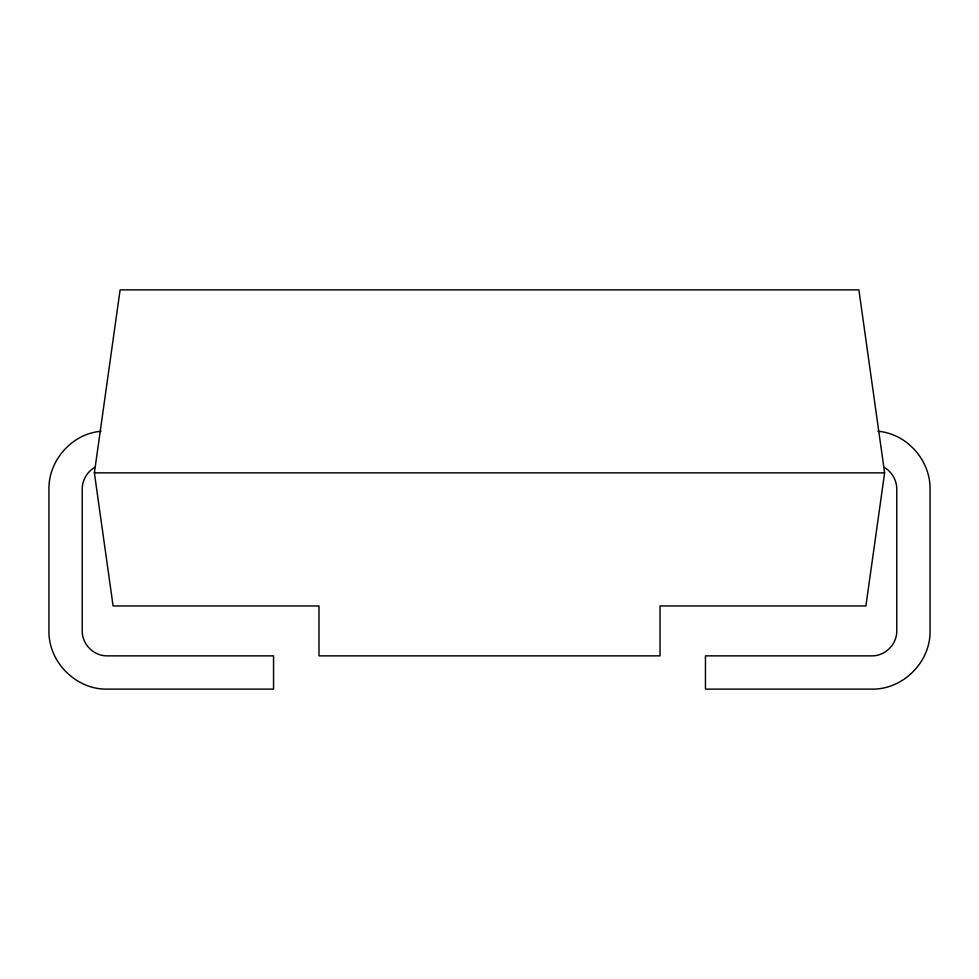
<?xml version="1.0" encoding="UTF-8"?>
<svg xmlns="http://www.w3.org/2000/svg" width="979" height="979" viewBox="0 0 979 979"><rect width="100%" height="100%" fill="white"/><g stroke="black" fill="none" stroke-linecap="round" stroke-linejoin="round"><path stroke-width="1.47" d="M94.388 472.869L120.111 289.87L858.889 289.87L884.612 472.869L865.901 605.952L660.017 605.952L660.017 655.857L318.983 655.857L318.983 605.952L113.099 605.952L94.388 472.869L884.612 472.869M94.694 467.411C87.119 471.817 82.236 480.261 82.224 489.023L82.224 630.904C81.991 644.255 93.837 656.089 107.176 655.857L273.545 655.857L273.545 689.13L107.176 689.13C76.044 689.718 48.363 662.037 48.95 630.904L48.95 489.023C48.534 460.216 72.262 433.501 101.106 431.274M877.894 431.274C906.738 433.501 930.466 460.216 930.05 489.023L930.05 630.904C930.637 662.037 902.956 689.718 871.824 689.13L705.455 689.13L705.455 655.857L871.824 655.857C885.163 656.089 897.009 644.255 896.776 630.904L896.776 489.023C896.764 480.261 891.881 471.817 884.306 467.411"/></g></svg>
